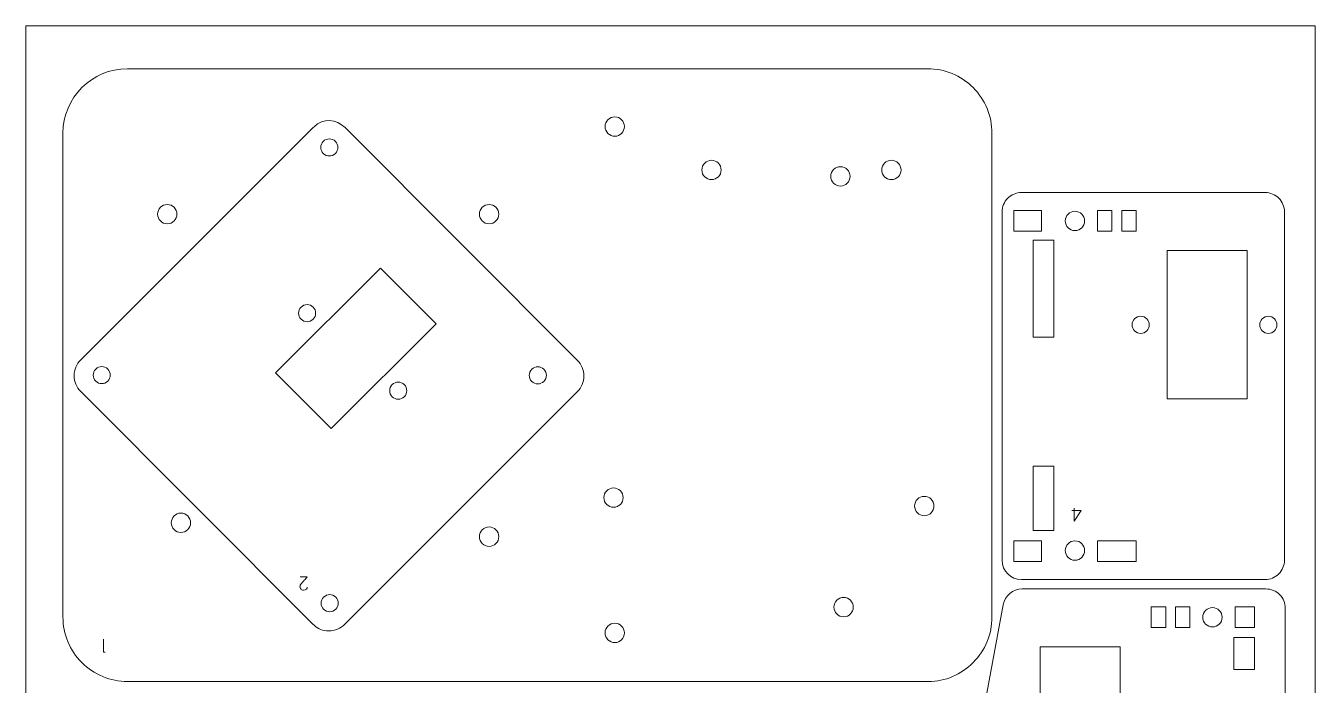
# Model space of a CAD drawing. Header units: millimetres. Extents: x 1 to 3601, y 1 to 1248.
# Drawn here: x 1084.4 to 1284.4, y 1113.4 to 1215.6 of the extents above; entities that cross this region are included whole.
import ezdxf

# ---------------------------------------------------------------- set-up
doc = ezdxf.new("R2010")
doc.units = ezdxf.units.MM
doc.layers.get('0').update_dxf_attribs({"lineweight": 5})
doc.layers.add('MARCATGE', color=1, linetype='Continuous', lineweight=5)
doc.layers.add('TALL 1', color=4, linetype='Continuous', lineweight=5)

msp = doc.modelspace()

# ---------------------------------------------------------------- linework, layer by layer
at = {"lineweight": 9}
msp.add_lwpolyline([(1284.42, 915.61), (1284.42, 1215.61), (1084.42, 1215.61), (1084.42, 915.61), (1284.42, 915.61)], close=True, dxfattribs=at)
for points, knots in [([(1224.28, 1113.96), (1224.28, 1113.96), (1224.43, 1113.96), (1224.43, 1113.96), (1224.43, 1113.96), (1227.08, 1113.96), (1229.48, 1115.01), (1231.35, 1116.89), (1231.35, 1116.89), (1233.23, 1118.76), (1234.28, 1121.31), (1234.28, 1123.96), (1234.28, 1123.96), (1234.28, 1123.96), (1234.28, 1198.96), (1234.28, 1198.96), (1234.28, 1198.96), (1234.28, 1201.61), (1233.23, 1204.16), (1231.35, 1206.03), (1231.35, 1206.03), (1229.48, 1207.91), (1226.93, 1208.96), (1224.28, 1208.96), (1224.28, 1208.96), (1224.28, 1208.96), (1100.18, 1208.96), (1100.18, 1208.96), (1100.18, 1208.96), (1094.66, 1208.96), (1090.18, 1204.48), (1090.18, 1198.96), (1090.18, 1198.96), (1090.18, 1198.96), (1090.18, 1123.96), (1090.18, 1123.96), (1090.18, 1123.96), (1090.18, 1121.31), (1091.23, 1118.76), (1093.11, 1116.89), (1093.11, 1116.89), (1094.99, 1115.01), (1097.53, 1113.96), (1100.18, 1113.96), (1100.18, 1113.96), (1100.18, 1113.96), (1224.28, 1113.96), (1224.28, 1113.96)], [0, 0, 0, 0, 0.076923, 0.076923, 0.076923, 0.076923, 0.153846, 0.153846, 0.153846, 0.153846, 0.230769, 0.230769, 0.230769, 0.230769, 0.307692, 0.307692, 0.307692, 0.307692, 0.384615, 0.384615, 0.384615, 0.384615, 0.461538, 0.461538, 0.461538, 0.461538, 0.538462, 0.538462, 0.538462, 0.538462, 0.615385, 0.615385, 0.615385, 0.615385, 0.692308, 0.692308, 0.692308, 0.692308, 0.769231, 0.769231, 0.769231, 0.769231, 0.846154, 0.846154, 0.846154, 0.846154, 1, 1, 1, 1]), ([(1128.96, 1122.83), (1128.96, 1122.83), (1129.14, 1122.67), (1129.14, 1122.67), (1129.14, 1122.67), (1129.79, 1122.02), (1130.5, 1121.81), (1131.42, 1121.81), (1131.42, 1121.81), (1132.34, 1121.81), (1133.23, 1122.18), (1133.88, 1122.83), (1133.88, 1122.83), (1133.88, 1122.83), (1169.95, 1158.85), (1169.95, 1158.85), (1169.95, 1158.85), (1170.6, 1159.5), (1170.97, 1160.39), (1170.97, 1161.31), (1170.97, 1161.31), (1170.97, 1162.23), (1170.6, 1163.11), (1169.95, 1163.77), (1169.95, 1163.77), (1169.95, 1163.77), (1133.93, 1199.83), (1133.93, 1199.83), (1133.93, 1199.83), (1132.57, 1201.19), (1130.5, 1201.31), (1129.14, 1199.96), (1129.14, 1199.96), (1129.14, 1199.96), (1129.01, 1199.84), (1129.01, 1199.84), (1129.01, 1199.84), (1129.01, 1199.84), (1092.95, 1163.81), (1092.95, 1163.81), (1092.95, 1163.81), (1092.29, 1163.16), (1091.93, 1162.28), (1091.93, 1161.36), (1091.93, 1161.36), (1091.93, 1160.44), (1092.29, 1159.55), (1092.94, 1158.9), (1092.94, 1158.9), (1092.94, 1158.9), (1128.96, 1122.83), (1128.96, 1122.83)], [0, 0, 0, 0, 0.071429, 0.071429, 0.071429, 0.071429, 0.142857, 0.142857, 0.142857, 0.142857, 0.214286, 0.214286, 0.214286, 0.214286, 0.285714, 0.285714, 0.285714, 0.285714, 0.357143, 0.357143, 0.357143, 0.357143, 0.428571, 0.428571, 0.428571, 0.428571, 0.5, 0.5, 0.5, 0.5, 0.571429, 0.571429, 0.571429, 0.571429, 0.642857, 0.642857, 0.642857, 0.642857, 0.714286, 0.714286, 0.714286, 0.714286, 0.785714, 0.785714, 0.785714, 0.785714, 0.857143, 0.857143, 0.857143, 0.857143, 1, 1, 1, 1]), ([(1238.85, 1129.76), (1238.85, 1129.76), (1276.65, 1129.76), (1276.65, 1129.76), (1276.65, 1129.76), (1277.44, 1129.76), (1278.21, 1130.07), (1278.77, 1130.64), (1278.77, 1130.64), (1279.33, 1131.2), (1279.65, 1131.96), (1279.65, 1132.76), (1279.65, 1132.76), (1279.65, 1132.76), (1279.65, 1186.76), (1279.65, 1186.76), (1279.65, 1186.76), (1279.65, 1187.55), (1279.33, 1188.32), (1278.77, 1188.88), (1278.77, 1188.88), (1278.21, 1189.44), (1277.44, 1189.76), (1276.65, 1189.76), (1276.65, 1189.76), (1276.65, 1189.76), (1238.85, 1189.76), (1238.85, 1189.76), (1238.85, 1189.76), (1238.05, 1189.76), (1237.29, 1189.44), (1236.73, 1188.88), (1236.73, 1188.88), (1236.16, 1188.32), (1235.85, 1187.55), (1235.85, 1186.76), (1235.85, 1186.76), (1235.85, 1186.76), (1235.85, 1132.76), (1235.85, 1132.76), (1235.85, 1132.76), (1235.85, 1131.1), (1237.19, 1129.76), (1238.85, 1129.76)], [0, 0, 0, 0, 0.083333, 0.083333, 0.083333, 0.083333, 0.166667, 0.166667, 0.166667, 0.166667, 0.25, 0.25, 0.25, 0.25, 0.333333, 0.333333, 0.333333, 0.333333, 0.416667, 0.416667, 0.416667, 0.416667, 0.5, 0.5, 0.5, 0.5, 0.583333, 0.583333, 0.583333, 0.583333, 0.666667, 0.666667, 0.666667, 0.666667, 0.75, 0.75, 0.75, 0.75, 0.833333, 0.833333, 0.833333, 0.833333, 1, 1, 1, 1]), ([(1148.07, 1169.42), (1148.07, 1169.42), (1131.79, 1153.17), (1131.79, 1153.17), (1131.79, 1153.17), (1131.79, 1153.17), (1123.17, 1161.8), (1123.17, 1161.8), (1123.17, 1161.8), (1123.17, 1161.8), (1139.44, 1178.06), (1139.44, 1178.06), (1139.44, 1178.06), (1139.44, 1178.06), (1148.07, 1169.42), (1148.07, 1169.42)], [0, 0, 0, 0, 0.2, 0.2, 0.2, 0.2, 0.4, 0.4, 0.4, 0.4, 0.6, 0.6, 0.6, 0.6, 1, 1, 1, 1]), ([(1276.78, 1128.31), (1277.58, 1128.31), (1278.34, 1128), (1278.9, 1127.43), (1278.9, 1127.43), (1279.47, 1126.87), (1279.78, 1126.11), (1279.78, 1125.31), (1279.78, 1125.31), (1279.78, 1125.31), (1279.78, 1071.31), (1279.78, 1071.31), (1279.78, 1071.31), (1279.78, 1069.66), (1278.44, 1068.31), (1276.78, 1068.31), (1276.78, 1068.31), (1276.78, 1068.31), (1238.98, 1068.31), (1238.98, 1068.31), (1238.98, 1068.31), (1238.45, 1068.31), (1237.93, 1068.45), (1237.48, 1068.72), (1237.48, 1068.72), (1237.48, 1068.72), (1229.07, 1073.6), (1229.07, 1073.6), (1229.07, 1073.6), (1227.61, 1074.45), (1226.84, 1076.13), (1227.14, 1077.79), (1227.14, 1077.79), (1227.14, 1077.79), (1236.03, 1125.86), (1236.03, 1125.86), (1236.03, 1125.86), (1236.3, 1127.28), (1237.54, 1128.31), (1238.98, 1128.31), (1238.98, 1128.31), (1238.98, 1128.31), (1276.78, 1128.31), (1276.78, 1128.31)], [0, 0, 0, 0, 0.083333, 0.083333, 0.083333, 0.083333, 0.166667, 0.166667, 0.166667, 0.166667, 0.25, 0.25, 0.25, 0.25, 0.333333, 0.333333, 0.333333, 0.333333, 0.416667, 0.416667, 0.416667, 0.416667, 0.5, 0.5, 0.5, 0.5, 0.583333, 0.583333, 0.583333, 0.583333, 0.666667, 0.666667, 0.666667, 0.666667, 0.75, 0.75, 0.75, 0.75, 0.833333, 0.833333, 0.833333, 0.833333, 1, 1, 1, 1])]:
    msp.add_open_spline(points, degree=3, knots=knots, dxfattribs=at)
at = {"layer": 'MARCATGE', "lineweight": 9}
for points, knots in [([(1247.01, 1138.8), (1247.01, 1138.8), (1248.13, 1140.46), (1248.13, 1140.46), (1248.13, 1140.46), (1248.13, 1140.46), (1246.68, 1140.46), (1246.68, 1140.46), (1246.68, 1140.46), (1246.68, 1140.46), (1248.13, 1140.46), (1248.13, 1140.46), (1248.13, 1140.46), (1248.13, 1140.46), (1247.01, 1138.8), (1247.01, 1138.8), (1247.01, 1138.8), (1247.01, 1138.8), (1247.01, 1140.84), (1247.01, 1140.84), (1247.01, 1140.84), (1247.01, 1140.84), (1247.01, 1138.8), (1247.01, 1138.8)], [0, 0, 0, 0, 0.142857, 0.142857, 0.142857, 0.142857, 0.285714, 0.285714, 0.285714, 0.285714, 0.428571, 0.428571, 0.428571, 0.428571, 0.571429, 0.571429, 0.571429, 0.571429, 0.714286, 0.714286, 0.714286, 0.714286, 1, 1, 1, 1]), ([(1128.08, 1130.17), (1127.91, 1129.99), (1127.76, 1129.81), (1127.62, 1129.66), (1127.62, 1129.66), (1127.56, 1129.6), (1127.5, 1129.53), (1127.45, 1129.47), (1127.45, 1129.47), (1127.39, 1129.41), (1127.34, 1129.35), (1127.29, 1129.3), (1127.29, 1129.3), (1127.25, 1129.24), (1127.21, 1129.2), (1127.18, 1129.16), (1127.18, 1129.16), (1127.14, 1129.12), (1127.13, 1129.1), (1127.12, 1129.09), (1127.12, 1129.09), (1127.11, 1129.07), (1127.09, 1129.05), (1127.08, 1129.03), (1127.08, 1129.03), (1127.06, 1129), (1127.04, 1128.97), (1127.02, 1128.94), (1127.02, 1128.94), (1127, 1128.9), (1126.99, 1128.86), (1126.97, 1128.81), (1126.97, 1128.81), (1126.96, 1128.77), (1126.95, 1128.71), (1126.95, 1128.65), (1126.95, 1128.65), (1126.95, 1128.59), (1126.96, 1128.53), (1126.99, 1128.46), (1126.99, 1128.46), (1127.01, 1128.4), (1127.04, 1128.34), (1127.08, 1128.3), (1127.08, 1128.3), (1127.12, 1128.25), (1127.18, 1128.2), (1127.25, 1128.17), (1127.25, 1128.17), (1127.32, 1128.14), (1127.4, 1128.13), (1127.5, 1128.13), (1127.5, 1128.13), (1127.7, 1128.13), (1127.84, 1128.17), (1127.94, 1128.26), (1127.94, 1128.26), (1128.03, 1128.34), (1128.07, 1128.45), (1128.07, 1128.59), (1128.07, 1128.59), (1128.07, 1128.45), (1128.03, 1128.34), (1127.94, 1128.26), (1127.94, 1128.26), (1127.84, 1128.17), (1127.7, 1128.13), (1127.5, 1128.13), (1127.5, 1128.13), (1127.4, 1128.13), (1127.32, 1128.14), (1127.25, 1128.17), (1127.25, 1128.17), (1127.18, 1128.2), (1127.12, 1128.25), (1127.08, 1128.3), (1127.08, 1128.3), (1127.04, 1128.34), (1127.01, 1128.4), (1126.99, 1128.46), (1126.99, 1128.46), (1126.96, 1128.53), (1126.95, 1128.59), (1126.95, 1128.65), (1126.95, 1128.65), (1126.95, 1128.71), (1126.96, 1128.77), (1126.97, 1128.81), (1126.97, 1128.81), (1126.99, 1128.86), (1127, 1128.9), (1127.02, 1128.94), (1127.02, 1128.94), (1127.04, 1128.97), (1127.06, 1129), (1127.08, 1129.03), (1127.08, 1129.03), (1127.09, 1129.05), (1127.11, 1129.07), (1127.12, 1129.09), (1127.12, 1129.09), (1127.13, 1129.1), (1127.14, 1129.12), (1127.18, 1129.16), (1127.18, 1129.16), (1127.21, 1129.2), (1127.25, 1129.24), (1127.29, 1129.3), (1127.29, 1129.3), (1127.34, 1129.35), (1127.39, 1129.41), (1127.45, 1129.47), (1127.45, 1129.47), (1127.5, 1129.53), (1127.56, 1129.6), (1127.62, 1129.66), (1127.62, 1129.66), (1127.76, 1129.81), (1127.91, 1129.99), (1128.08, 1130.17), (1128.08, 1130.17), (1128.08, 1130.17), (1126.97, 1130.17), (1126.97, 1130.17), (1126.97, 1130.17), (1126.97, 1130.17), (1128.08, 1130.17), (1128.08, 1130.17)], [0, 0, 0, 0, 0.030303, 0.030303, 0.030303, 0.030303, 0.060606, 0.060606, 0.060606, 0.060606, 0.090909, 0.090909, 0.090909, 0.090909, 0.121212, 0.121212, 0.121212, 0.121212, 0.151515, 0.151515, 0.151515, 0.151515, 0.181818, 0.181818, 0.181818, 0.181818, 0.212121, 0.212121, 0.212121, 0.212121, 0.242424, 0.242424, 0.242424, 0.242424, 0.272727, 0.272727, 0.272727, 0.272727, 0.30303, 0.30303, 0.30303, 0.30303, 0.333333, 0.333333, 0.333333, 0.333333, 0.363636, 0.363636, 0.363636, 0.363636, 0.393939, 0.393939, 0.393939, 0.393939, 0.424242, 0.424242, 0.424242, 0.424242, 0.454545, 0.454545, 0.454545, 0.454545, 0.484848, 0.484848, 0.484848, 0.484848, 0.515152, 0.515152, 0.515152, 0.515152, 0.545455, 0.545455, 0.545455, 0.545455, 0.575758, 0.575758, 0.575758, 0.575758, 0.606061, 0.606061, 0.606061, 0.606061, 0.636364, 0.636364, 0.636364, 0.636364, 0.666667, 0.666667, 0.666667, 0.666667, 0.69697, 0.69697, 0.69697, 0.69697, 0.727273, 0.727273, 0.727273, 0.727273, 0.757576, 0.757576, 0.757576, 0.757576, 0.787879, 0.787879, 0.787879, 0.787879, 0.818182, 0.818182, 0.818182, 0.818182, 0.848485, 0.848485, 0.848485, 0.848485, 0.878788, 0.878788, 0.878788, 0.878788, 0.909091, 0.909091, 0.909091, 0.909091, 0.939394, 0.939394, 0.939394, 0.939394, 1, 1, 1, 1]), ([(1096.45, 1118.48), (1096.45, 1118.48), (1096.74, 1118.48), (1096.74, 1118.48), (1096.74, 1118.48), (1096.74, 1118.48), (1096.45, 1118.48), (1096.45, 1118.48), (1096.45, 1118.48), (1096.45, 1118.48), (1096.45, 1120.52), (1096.45, 1120.52), (1096.45, 1120.52), (1096.45, 1120.52), (1096.45, 1118.48), (1096.45, 1118.48)], [0, 0, 0, 0, 0.2, 0.2, 0.2, 0.2, 0.4, 0.4, 0.4, 0.4, 0.6, 0.6, 0.6, 0.6, 1, 1, 1, 1])]:
    msp.add_open_spline(points, degree=3, knots=knots, dxfattribs=at)
at = {"layer": 'TALL 1', "lineweight": 9}
for points, knots in [([(1174.27, 1199.99), (1174.27, 1199.16), (1174.95, 1198.49), (1175.77, 1198.49), (1175.77, 1198.49), (1176.6, 1198.49), (1177.27, 1199.16), (1177.27, 1199.99), (1177.27, 1199.99), (1177.27, 1200.82), (1176.6, 1201.49), (1175.77, 1201.49), (1175.77, 1201.49), (1174.95, 1201.49), (1174.27, 1200.82), (1174.27, 1199.99)], [0, 0, 0, 0, 0.2, 0.2, 0.2, 0.2, 0.4, 0.4, 0.4, 0.4, 0.6, 0.6, 0.6, 0.6, 1, 1, 1, 1]), ([(1132.44, 1197.69), (1131.92, 1198.21), (1131.08, 1198.21), (1130.56, 1197.69), (1130.56, 1197.69), (1130.04, 1197.18), (1130.04, 1196.34), (1130.56, 1195.82), (1130.56, 1195.82), (1131.08, 1195.3), (1131.92, 1195.3), (1132.44, 1195.82), (1132.44, 1195.82), (1132.95, 1196.34), (1132.95, 1197.18), (1132.44, 1197.69)], [0, 0, 0, 0, 0.2, 0.2, 0.2, 0.2, 0.4, 0.4, 0.4, 0.4, 0.6, 0.6, 0.6, 0.6, 1, 1, 1, 1]), ([(1189.28, 1193.26), (1189.28, 1192.43), (1189.95, 1191.76), (1190.78, 1191.76), (1190.78, 1191.76), (1191.61, 1191.76), (1192.28, 1192.43), (1192.28, 1193.26), (1192.28, 1193.26), (1192.28, 1194.09), (1191.61, 1194.76), (1190.78, 1194.76), (1190.78, 1194.76), (1189.95, 1194.76), (1189.28, 1194.09), (1189.28, 1193.26)], [0, 0, 0, 0, 0.2, 0.2, 0.2, 0.2, 0.4, 0.4, 0.4, 0.4, 0.6, 0.6, 0.6, 0.6, 1, 1, 1, 1]), ([(1217.18, 1193.26), (1217.18, 1192.43), (1217.85, 1191.76), (1218.68, 1191.76), (1218.68, 1191.76), (1219.51, 1191.76), (1220.18, 1192.43), (1220.18, 1193.26), (1220.18, 1193.26), (1220.18, 1194.09), (1219.51, 1194.76), (1218.68, 1194.76), (1218.68, 1194.76), (1217.85, 1194.76), (1217.18, 1194.09), (1217.18, 1193.26)], [0, 0, 0, 0, 0.2, 0.2, 0.2, 0.2, 0.4, 0.4, 0.4, 0.4, 0.6, 0.6, 0.6, 0.6, 1, 1, 1, 1]), ([(1209.27, 1192.27), (1209.27, 1191.44), (1209.95, 1190.77), (1210.77, 1190.77), (1210.77, 1190.77), (1211.6, 1190.77), (1212.27, 1191.44), (1212.27, 1192.27), (1212.27, 1192.27), (1212.27, 1193.1), (1211.6, 1193.77), (1210.77, 1193.77), (1210.77, 1193.77), (1209.95, 1193.77), (1209.27, 1193.1), (1209.27, 1192.27)], [0, 0, 0, 0, 0.2, 0.2, 0.2, 0.2, 0.4, 0.4, 0.4, 0.4, 0.6, 0.6, 0.6, 0.6, 1, 1, 1, 1]), ([(1104.86, 1186.41), (1104.86, 1185.58), (1105.53, 1184.91), (1106.36, 1184.91), (1106.36, 1184.91), (1107.19, 1184.91), (1107.86, 1185.58), (1107.86, 1186.41), (1107.86, 1186.41), (1107.86, 1187.24), (1107.19, 1187.91), (1106.36, 1187.91), (1106.36, 1187.91), (1105.53, 1187.91), (1104.86, 1187.24), (1104.86, 1186.41)], [0, 0, 0, 0, 0.2, 0.2, 0.2, 0.2, 0.4, 0.4, 0.4, 0.4, 0.6, 0.6, 0.6, 0.6, 1, 1, 1, 1]), ([(1154.78, 1186.41), (1154.78, 1185.58), (1155.45, 1184.91), (1156.28, 1184.91), (1156.28, 1184.91), (1157.11, 1184.91), (1157.78, 1185.58), (1157.78, 1186.41), (1157.78, 1186.41), (1157.78, 1187.24), (1157.11, 1187.91), (1156.28, 1187.91), (1156.28, 1187.91), (1155.45, 1187.91), (1154.78, 1187.24), (1154.78, 1186.41)], [0, 0, 0, 0, 0.2, 0.2, 0.2, 0.2, 0.4, 0.4, 0.4, 0.4, 0.6, 0.6, 0.6, 0.6, 1, 1, 1, 1]), ([(1237.65, 1186.96), (1237.65, 1186.96), (1241.95, 1186.96), (1241.95, 1186.96), (1241.95, 1186.96), (1241.95, 1186.96), (1241.95, 1183.76), (1241.95, 1183.76), (1241.95, 1183.76), (1241.95, 1183.76), (1237.65, 1183.76), (1237.65, 1183.76), (1237.65, 1183.76), (1237.65, 1183.76), (1237.65, 1186.96), (1237.65, 1186.96)], [0, 0, 0, 0, 0.2, 0.2, 0.2, 0.2, 0.4, 0.4, 0.4, 0.4, 0.6, 0.6, 0.6, 0.6, 1, 1, 1, 1]), ([(1247.15, 1183.86), (1247.98, 1183.86), (1248.65, 1184.53), (1248.65, 1185.36), (1248.65, 1185.36), (1248.65, 1186.19), (1247.98, 1186.86), (1247.15, 1186.86), (1247.15, 1186.86), (1246.32, 1186.86), (1245.65, 1186.19), (1245.65, 1185.36), (1245.65, 1185.36), (1245.65, 1184.53), (1246.32, 1183.86), (1247.15, 1183.86)], [0, 0, 0, 0, 0.2, 0.2, 0.2, 0.2, 0.4, 0.4, 0.4, 0.4, 0.6, 0.6, 0.6, 0.6, 1, 1, 1, 1]), ([(1252.89, 1183.76), (1252.89, 1183.76), (1250.65, 1183.76), (1250.65, 1183.76), (1250.65, 1183.76), (1250.65, 1183.76), (1250.65, 1186.96), (1250.65, 1186.96), (1250.65, 1186.96), (1250.65, 1186.96), (1252.89, 1186.96), (1252.89, 1186.96), (1252.89, 1186.96), (1252.89, 1186.96), (1252.89, 1183.76), (1252.89, 1183.76)], [0, 0, 0, 0, 0.2, 0.2, 0.2, 0.2, 0.4, 0.4, 0.4, 0.4, 0.6, 0.6, 0.6, 0.6, 1, 1, 1, 1]), ([(1254.4, 1186.96), (1254.4, 1186.96), (1256.65, 1186.96), (1256.65, 1186.96), (1256.65, 1186.96), (1256.65, 1186.96), (1256.65, 1183.76), (1256.65, 1183.76), (1256.65, 1183.76), (1256.65, 1183.76), (1254.4, 1183.76), (1254.4, 1183.76), (1254.4, 1183.76), (1254.4, 1183.76), (1254.4, 1186.96), (1254.4, 1186.96)], [0, 0, 0, 0, 0.2, 0.2, 0.2, 0.2, 0.4, 0.4, 0.4, 0.4, 0.6, 0.6, 0.6, 0.6, 1, 1, 1, 1]), ([(1240.65, 1167.36), (1240.65, 1167.36), (1240.65, 1182.36), (1240.65, 1182.36), (1240.65, 1182.36), (1240.65, 1182.36), (1243.85, 1182.36), (1243.85, 1182.36), (1243.85, 1182.36), (1243.85, 1182.36), (1243.85, 1167.36), (1243.85, 1167.36), (1243.85, 1167.36), (1243.85, 1167.36), (1240.65, 1167.36), (1240.65, 1167.36)], [0, 0, 0, 0, 0.2, 0.2, 0.2, 0.2, 0.4, 0.4, 0.4, 0.4, 0.6, 0.6, 0.6, 0.6, 1, 1, 1, 1]), ([(1261.45, 1180.76), (1261.45, 1180.76), (1261.45, 1157.76), (1261.45, 1157.76), (1261.45, 1157.76), (1261.45, 1157.76), (1273.85, 1157.76), (1273.85, 1157.76), (1273.85, 1157.76), (1273.85, 1157.76), (1273.85, 1180.76), (1273.85, 1180.76), (1273.85, 1180.76), (1273.85, 1180.76), (1261.45, 1180.76), (1261.45, 1180.76)], [0, 0, 0, 0, 0.2, 0.2, 0.2, 0.2, 0.4, 0.4, 0.4, 0.4, 0.6, 0.6, 0.6, 0.6, 1, 1, 1, 1]), ([(1128.99, 1172), (1128.48, 1172.51), (1127.64, 1172.51), (1127.12, 1172), (1127.12, 1172), (1126.6, 1171.48), (1126.6, 1170.64), (1127.12, 1170.12), (1127.12, 1170.12), (1127.63, 1169.61), (1128.47, 1169.61), (1128.99, 1170.12), (1128.99, 1170.12), (1129.51, 1170.64), (1129.51, 1171.48), (1128.99, 1172)], [0, 0, 0, 0, 0.2, 0.2, 0.2, 0.2, 0.4, 0.4, 0.4, 0.4, 0.6, 0.6, 0.6, 0.6, 1, 1, 1, 1]), ([(1257.35, 1167.93), (1258.08, 1167.93), (1258.67, 1168.53), (1258.67, 1169.26), (1258.67, 1169.26), (1258.67, 1169.99), (1258.08, 1170.58), (1257.35, 1170.58), (1257.35, 1170.58), (1256.62, 1170.58), (1256.02, 1169.99), (1256.02, 1169.26), (1256.02, 1169.26), (1256.02, 1168.53), (1256.62, 1167.93), (1257.35, 1167.93)], [0, 0, 0, 0, 0.2, 0.2, 0.2, 0.2, 0.4, 0.4, 0.4, 0.4, 0.6, 0.6, 0.6, 0.6, 1, 1, 1, 1]), ([(1277.15, 1167.93), (1277.88, 1167.93), (1278.47, 1168.53), (1278.47, 1169.26), (1278.47, 1169.26), (1278.47, 1169.99), (1277.88, 1170.58), (1277.15, 1170.58), (1277.15, 1170.58), (1276.42, 1170.58), (1275.82, 1169.99), (1275.82, 1169.26), (1275.82, 1169.26), (1275.82, 1168.53), (1276.42, 1167.93), (1277.15, 1167.93)], [0, 0, 0, 0, 0.2, 0.2, 0.2, 0.2, 0.4, 0.4, 0.4, 0.4, 0.6, 0.6, 0.6, 0.6, 1, 1, 1, 1]), ([(1097.14, 1162.39), (1096.62, 1162.91), (1095.78, 1162.91), (1095.26, 1162.4), (1095.26, 1162.4), (1094.75, 1161.88), (1094.74, 1161.04), (1095.26, 1160.52), (1095.26, 1160.52), (1095.78, 1160), (1096.62, 1160), (1097.14, 1160.52), (1097.14, 1160.52), (1097.65, 1161.04), (1097.65, 1161.88), (1097.14, 1162.39)], [0, 0, 0, 0, 0.2, 0.2, 0.2, 0.2, 0.4, 0.4, 0.4, 0.4, 0.6, 0.6, 0.6, 0.6, 1, 1, 1, 1]), ([(1164.77, 1162.36), (1164.25, 1162.88), (1163.41, 1162.88), (1162.9, 1162.36), (1162.9, 1162.36), (1162.38, 1161.84), (1162.38, 1161), (1162.89, 1160.49), (1162.89, 1160.49), (1163.41, 1159.97), (1164.25, 1159.97), (1164.77, 1160.49), (1164.77, 1160.49), (1165.29, 1161), (1165.29, 1161.84), (1164.77, 1162.36)], [0, 0, 0, 0, 0.2, 0.2, 0.2, 0.2, 0.4, 0.4, 0.4, 0.4, 0.6, 0.6, 0.6, 0.6, 1, 1, 1, 1]), ([(1143.12, 1159.98), (1142.61, 1160.49), (1141.77, 1160.49), (1141.25, 1159.98), (1141.25, 1159.98), (1140.73, 1159.46), (1140.73, 1158.62), (1141.25, 1158.1), (1141.25, 1158.1), (1141.77, 1157.59), (1142.61, 1157.58), (1143.12, 1158.1), (1143.12, 1158.1), (1143.64, 1158.62), (1143.64, 1159.46), (1143.12, 1159.98)], [0, 0, 0, 0, 0.2, 0.2, 0.2, 0.2, 0.4, 0.4, 0.4, 0.4, 0.6, 0.6, 0.6, 0.6, 1, 1, 1, 1]), ([(1240.65, 1147.36), (1240.65, 1147.36), (1243.85, 1147.36), (1243.85, 1147.36), (1243.85, 1147.36), (1243.85, 1147.36), (1243.85, 1137.36), (1243.85, 1137.36), (1243.85, 1137.36), (1243.85, 1137.36), (1240.65, 1137.36), (1240.65, 1137.36), (1240.65, 1137.36), (1240.65, 1137.36), (1240.65, 1147.36), (1240.65, 1147.36)], [0, 0, 0, 0, 0.2, 0.2, 0.2, 0.2, 0.4, 0.4, 0.4, 0.4, 0.6, 0.6, 0.6, 0.6, 1, 1, 1, 1]), ([(1174.08, 1142.46), (1174.08, 1141.63), (1174.75, 1140.96), (1175.58, 1140.96), (1175.58, 1140.96), (1176.41, 1140.96), (1177.08, 1141.63), (1177.08, 1142.46), (1177.08, 1142.46), (1177.08, 1143.29), (1176.41, 1143.96), (1175.58, 1143.96), (1175.58, 1143.96), (1174.75, 1143.96), (1174.08, 1143.29), (1174.08, 1142.46)], [0, 0, 0, 0, 0.2, 0.2, 0.2, 0.2, 0.4, 0.4, 0.4, 0.4, 0.6, 0.6, 0.6, 0.6, 1, 1, 1, 1]), ([(1222.28, 1141.16), (1222.28, 1140.33), (1222.95, 1139.66), (1223.78, 1139.66), (1223.78, 1139.66), (1224.61, 1139.66), (1225.28, 1140.33), (1225.28, 1141.16), (1225.28, 1141.16), (1225.28, 1141.99), (1224.61, 1142.66), (1223.78, 1142.66), (1223.78, 1142.66), (1222.95, 1142.66), (1222.28, 1141.99), (1222.28, 1141.16)], [0, 0, 0, 0, 0.2, 0.2, 0.2, 0.2, 0.4, 0.4, 0.4, 0.4, 0.6, 0.6, 0.6, 0.6, 1, 1, 1, 1]), ([(1106.98, 1138.56), (1106.98, 1137.73), (1107.65, 1137.06), (1108.48, 1137.06), (1108.48, 1137.06), (1109.31, 1137.06), (1109.98, 1137.73), (1109.98, 1138.56), (1109.98, 1138.56), (1109.98, 1139.39), (1109.31, 1140.06), (1108.48, 1140.06), (1108.48, 1140.06), (1107.65, 1140.06), (1106.98, 1139.39), (1106.98, 1138.56)], [0, 0, 0, 0, 0.2, 0.2, 0.2, 0.2, 0.4, 0.4, 0.4, 0.4, 0.6, 0.6, 0.6, 0.6, 1, 1, 1, 1]), ([(1154.78, 1136.41), (1154.78, 1135.58), (1155.45, 1134.91), (1156.28, 1134.91), (1156.28, 1134.91), (1157.11, 1134.91), (1157.78, 1135.58), (1157.78, 1136.41), (1157.78, 1136.41), (1157.78, 1137.24), (1157.11, 1137.91), (1156.28, 1137.91), (1156.28, 1137.91), (1155.45, 1137.91), (1154.78, 1137.24), (1154.78, 1136.41)], [0, 0, 0, 0, 0.2, 0.2, 0.2, 0.2, 0.4, 0.4, 0.4, 0.4, 0.6, 0.6, 0.6, 0.6, 1, 1, 1, 1]), ([(1241.95, 1132.56), (1241.95, 1132.56), (1237.65, 1132.56), (1237.65, 1132.56), (1237.65, 1132.56), (1237.65, 1132.56), (1237.65, 1135.76), (1237.65, 1135.76), (1237.65, 1135.76), (1237.65, 1135.76), (1241.95, 1135.76), (1241.95, 1135.76), (1241.95, 1135.76), (1241.95, 1135.76), (1241.95, 1132.56), (1241.95, 1132.56)], [0, 0, 0, 0, 0.2, 0.2, 0.2, 0.2, 0.4, 0.4, 0.4, 0.4, 0.6, 0.6, 0.6, 0.6, 1, 1, 1, 1]), ([(1247.15, 1132.76), (1247.98, 1132.76), (1248.65, 1133.43), (1248.65, 1134.26), (1248.65, 1134.26), (1248.65, 1135.09), (1247.98, 1135.76), (1247.15, 1135.76), (1247.15, 1135.76), (1246.32, 1135.76), (1245.65, 1135.09), (1245.65, 1134.26), (1245.65, 1134.26), (1245.65, 1133.43), (1246.32, 1132.76), (1247.15, 1132.76)], [0, 0, 0, 0, 0.2, 0.2, 0.2, 0.2, 0.4, 0.4, 0.4, 0.4, 0.6, 0.6, 0.6, 0.6, 1, 1, 1, 1]), ([(1250.65, 1132.56), (1250.65, 1132.56), (1256.65, 1132.56), (1256.65, 1132.56), (1256.65, 1132.56), (1256.65, 1132.56), (1256.65, 1135.76), (1256.65, 1135.76), (1256.65, 1135.76), (1256.65, 1135.76), (1250.65, 1135.76), (1250.65, 1135.76), (1250.65, 1135.76), (1250.65, 1135.76), (1250.65, 1132.56), (1250.65, 1132.56)], [0, 0, 0, 0, 0.2, 0.2, 0.2, 0.2, 0.4, 0.4, 0.4, 0.4, 0.6, 0.6, 0.6, 0.6, 1, 1, 1, 1]), ([(1132.49, 1127.04), (1131.97, 1127.56), (1131.14, 1127.56), (1130.62, 1127.04), (1130.62, 1127.04), (1130.1, 1126.52), (1130.1, 1125.68), (1130.62, 1125.17), (1130.62, 1125.17), (1131.13, 1124.65), (1131.97, 1124.65), (1132.49, 1125.16), (1132.49, 1125.16), (1133.01, 1125.68), (1133.01, 1126.52), (1132.49, 1127.04)], [0, 0, 0, 0, 0.2, 0.2, 0.2, 0.2, 0.4, 0.4, 0.4, 0.4, 0.6, 0.6, 0.6, 0.6, 1, 1, 1, 1]), ([(1209.77, 1125.49), (1209.77, 1124.66), (1210.45, 1123.99), (1211.27, 1123.99), (1211.27, 1123.99), (1212.1, 1123.99), (1212.77, 1124.66), (1212.77, 1125.49), (1212.77, 1125.49), (1212.77, 1126.32), (1212.1, 1126.99), (1211.27, 1126.99), (1211.27, 1126.99), (1210.45, 1126.99), (1209.77, 1126.32), (1209.77, 1125.49)], [0, 0, 0, 0, 0.2, 0.2, 0.2, 0.2, 0.4, 0.4, 0.4, 0.4, 0.6, 0.6, 0.6, 0.6, 1, 1, 1, 1]), ([(1258.98, 1125.51), (1258.98, 1125.51), (1258.98, 1125.51), (1258.98, 1125.51), (1258.98, 1125.51), (1258.98, 1125.51), (1258.98, 1122.31), (1258.98, 1122.31), (1258.98, 1122.31), (1258.98, 1122.31), (1261.23, 1122.31), (1261.23, 1122.31), (1261.23, 1122.31), (1261.23, 1122.31), (1261.23, 1125.51), (1261.23, 1125.51), (1261.23, 1125.51), (1261.23, 1125.51), (1258.98, 1125.51), (1258.98, 1125.51)], [0, 0, 0, 0, 0.166667, 0.166667, 0.166667, 0.166667, 0.333333, 0.333333, 0.333333, 0.333333, 0.5, 0.5, 0.5, 0.5, 0.666667, 0.666667, 0.666667, 0.666667, 1, 1, 1, 1]), ([(1262.73, 1122.31), (1262.73, 1122.31), (1262.74, 1122.31), (1262.74, 1122.31), (1262.74, 1122.31), (1262.74, 1122.31), (1264.98, 1122.31), (1264.98, 1122.31), (1264.98, 1122.31), (1264.98, 1122.31), (1264.98, 1125.51), (1264.98, 1125.51), (1264.98, 1125.51), (1264.98, 1125.51), (1262.73, 1125.51), (1262.73, 1125.51), (1262.73, 1125.51), (1262.73, 1125.51), (1262.73, 1122.31), (1262.73, 1122.31)], [0, 0, 0, 0, 0.166667, 0.166667, 0.166667, 0.166667, 0.333333, 0.333333, 0.333333, 0.333333, 0.5, 0.5, 0.5, 0.5, 0.666667, 0.666667, 0.666667, 0.666667, 1, 1, 1, 1]), ([(1268.48, 1122.41), (1267.65, 1122.41), (1266.98, 1123.08), (1266.98, 1123.91), (1266.98, 1123.91), (1266.98, 1124.74), (1267.65, 1125.41), (1268.48, 1125.41), (1268.48, 1125.41), (1269.31, 1125.41), (1269.98, 1124.74), (1269.98, 1123.91), (1269.98, 1123.91), (1269.98, 1123.08), (1269.31, 1122.41), (1268.48, 1122.41)], [0, 0, 0, 0, 0.2, 0.2, 0.2, 0.2, 0.4, 0.4, 0.4, 0.4, 0.6, 0.6, 0.6, 0.6, 1, 1, 1, 1]), ([(1274.98, 1122.31), (1274.98, 1122.31), (1274.98, 1125.51), (1274.98, 1125.51), (1274.98, 1125.51), (1274.98, 1125.51), (1271.98, 1125.51), (1271.98, 1125.51), (1271.98, 1125.51), (1271.98, 1125.51), (1271.98, 1122.31), (1271.98, 1122.31), (1271.98, 1122.31), (1271.98, 1122.31), (1274.98, 1122.31), (1274.98, 1122.31)], [0, 0, 0, 0, 0.2, 0.2, 0.2, 0.2, 0.4, 0.4, 0.4, 0.4, 0.6, 0.6, 0.6, 0.6, 1, 1, 1, 1]), ([(1174.27, 1121.49), (1174.27, 1120.66), (1174.95, 1119.99), (1175.77, 1119.99), (1175.77, 1119.99), (1176.6, 1119.99), (1177.27, 1120.66), (1177.27, 1121.49), (1177.27, 1121.49), (1177.27, 1122.32), (1176.6, 1122.99), (1175.77, 1122.99), (1175.77, 1122.99), (1174.95, 1122.99), (1174.27, 1122.32), (1174.27, 1121.49)], [0, 0, 0, 0, 0.2, 0.2, 0.2, 0.2, 0.4, 0.4, 0.4, 0.4, 0.6, 0.6, 0.6, 0.6, 1, 1, 1, 1]), ([(1274.98, 1115.8), (1274.98, 1115.8), (1271.78, 1115.8), (1271.78, 1115.8), (1271.78, 1115.8), (1271.78, 1115.8), (1271.78, 1120.8), (1271.78, 1120.8), (1271.78, 1120.8), (1271.78, 1120.8), (1274.98, 1120.8), (1274.98, 1120.8), (1274.98, 1120.8), (1274.98, 1120.8), (1274.98, 1115.8), (1274.98, 1115.8)], [0, 0, 0, 0, 0.2, 0.2, 0.2, 0.2, 0.4, 0.4, 0.4, 0.4, 0.6, 0.6, 0.6, 0.6, 1, 1, 1, 1]), ([(1254.18, 1119.31), (1254.18, 1119.31), (1254.18, 1096.31), (1254.18, 1096.31), (1254.18, 1096.31), (1254.18, 1096.31), (1241.78, 1096.31), (1241.78, 1096.31), (1241.78, 1096.31), (1241.78, 1096.31), (1241.78, 1119.31), (1241.78, 1119.31), (1241.78, 1119.31), (1241.78, 1119.31), (1254.18, 1119.31), (1254.18, 1119.31)], [0, 0, 0, 0, 0.2, 0.2, 0.2, 0.2, 0.4, 0.4, 0.4, 0.4, 0.6, 0.6, 0.6, 0.6, 1, 1, 1, 1])]:
    msp.add_open_spline(points, degree=3, knots=knots, dxfattribs=at)

doc.saveas('drawing.dxf')
